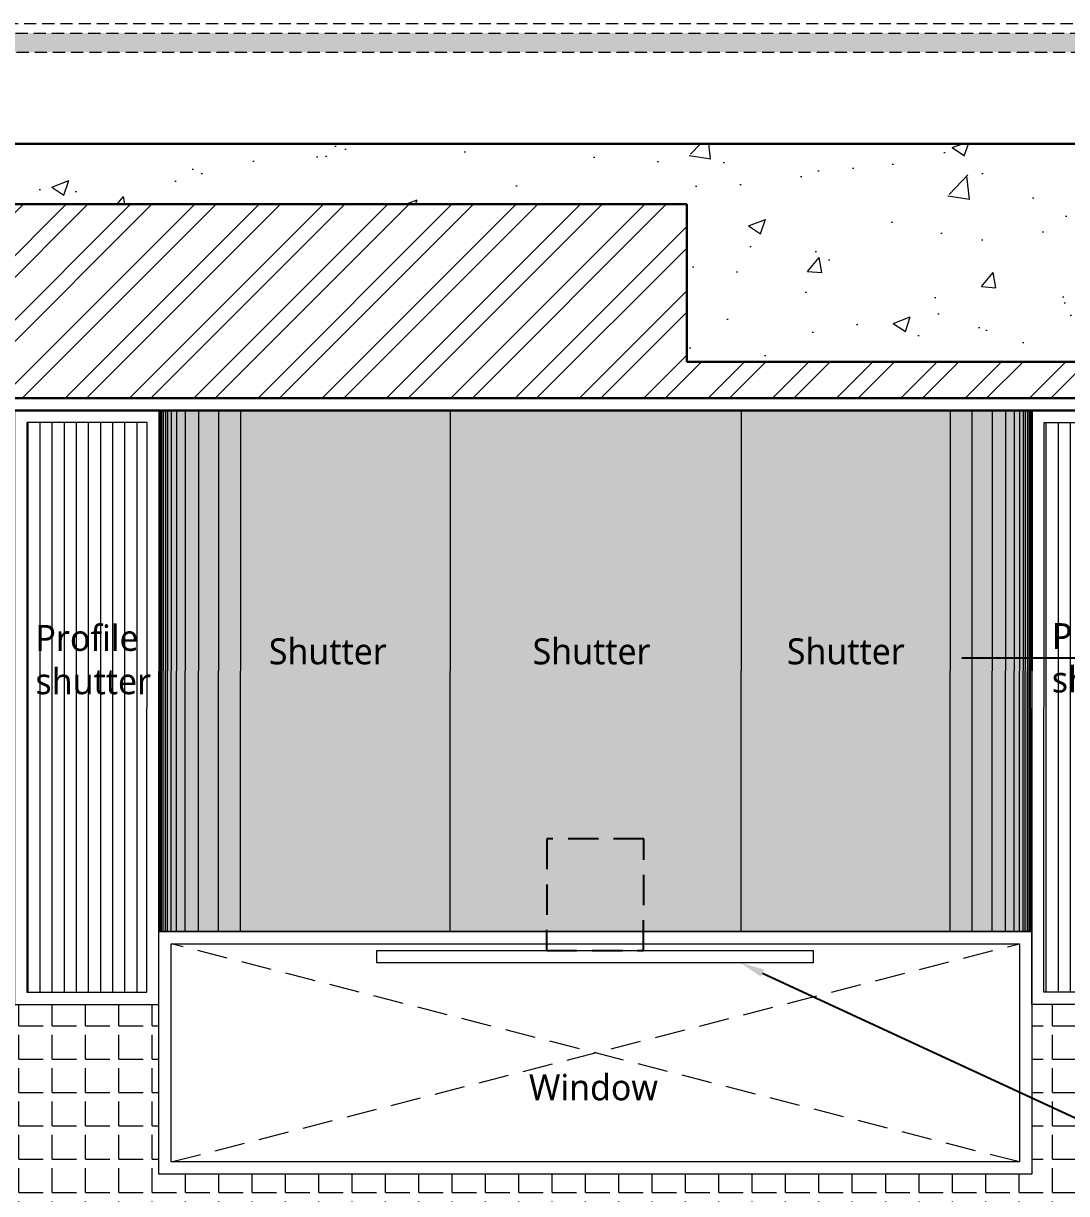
# Model space of a CAD drawing. Header units: millimetres. Extents: x 56222 to 3066687, y -650199 to -121287.
# Drawn here: x 140423.6 to 140509.6, y -184175.8 to -184079.3 of the extents above; entities that cross this region are included whole.
import ezdxf
from ezdxf import colors
from ezdxf.entities.mleader import LeaderData, LeaderLine
from ezdxf.math import Vec2, Vec3

# ---------------------------------------------------------------- set-up
doc = ezdxf.new("R2010")
doc.units = ezdxf.units.MM
doc.header["$MEASUREMENT"] = 0
doc.linetypes.add('DASHED2', pattern=[0.375, 0.25, -0.125])
doc.linetypes.add('DASHEDX2', pattern=[1.5, 1, -0.5])
for name, color, linetype, lineweight in [('Dimension', 10, 'DASHEDX2', 20), ('ELEVATION', 250, 'Continuous', 9), ('FURNITURE', 32, 'Continuous', 9), ('FURNITURE-1', 252, 'Continuous', 13), ('Labelling', 1, 'Continuous', 25), ('SECTION ( SLAB PLine )', 104, 'Continuous', 30), ('Text', 7, 'Continuous', 15)]:
    doc.layers.add(name, color=color, linetype=linetype, lineweight=lineweight)
doc.layers.add('str coll', color=6, linetype='Continuous')
doc.styles.get("Standard").update_dxf_attribs({"font": 'arial.ttf', "height": 6})
doc.styles.add('style4', font='ARIALN.TTF')

msp = doc.modelspace()

# ---------------------------------------------------------------- hatches: boundary and pattern name
at = {"layer": 'Dimension', "true_color": 0xd39e00}
h = msp.add_hatch(color=42, dxfattribs=at)
h.paths.add_polyline_path([(140380.945, -184080.113), (140380.945, -184239.237), (140607.013, -184239.237), (140607.013, -184080.113)])
h.paths.add_polyline_path([(140382.531, -184081.7), (140605.427, -184081.7), (140605.427, -184237.651), (140382.531, -184237.651)], flags=16)
at = {"layer": 'FURNITURE', "lineweight": 30, "true_color": 0xc8a668, "transparency": 33554559}
h = msp.add_hatch(color=43, dxfattribs=at)
h.dxf.hatch_style = 1
h.paths.add_polyline_path([(140482.797, -184111.242), (140458.797, -184111.242), (140458.771, -184154.242), (140482.771, -184154.242)])
h.paths.add_polyline_path([(140500.072, -184111.242), (140482.797, -184111.242), (140482.771, -184154.242), (140500.046, -184154.242)])
h.paths.add_polyline_path([(140458.797, -184111.242), (140441.522, -184111.242), (140441.496, -184154.242), (140458.771, -184154.242)])
h.paths.add_polyline_path([(140441.522, -184111.242), (140439.723, -184111.242), (140439.697, -184154.242), (140441.496, -184154.242)])
h.paths.add_polyline_path([(140439.723, -184111.242), (140438.051, -184111.242), (140438.025, -184154.242), (140439.697, -184154.242)])
h.paths.add_polyline_path([(140438.051, -184111.242), (140436.965, -184111.242), (140436.939, -184154.242), (140438.025, -184154.242)])
h.paths.add_polyline_path([(140436.965, -184111.242), (140436.255, -184111.242), (140436.229, -184154.242), (140436.939, -184154.242)])
h.paths.add_polyline_path([(140436.255, -184111.242), (140435.802, -184111.242), (140435.775, -184154.242), (140436.229, -184154.242)])
h.paths.add_polyline_path([(140435.802, -184111.242), (140435.51, -184111.242), (140435.484, -184154.242), (140435.775, -184154.242)])
h.paths.add_polyline_path([(140435.51, -184111.242), (140435.336, -184111.242), (140435.31, -184154.242), (140435.484, -184154.242)])
h.paths.add_polyline_path([(140435.336, -184111.242), (140435.14, -184111.242), (140435.114, -184154.242), (140435.31, -184154.242)])
h.paths.add_polyline_path([(140435.14, -184111.242), (140435.008, -184111.242), (140434.982, -184154.242), (140435.114, -184154.242)])
h.paths.add_polyline_path([(140435.008, -184111.242), (140434.905, -184111.242), (140434.878, -184154.242), (140434.982, -184154.242)])
h.paths.add_polyline_path([(140434.905, -184111.242), (140434.797, -184111.242), (140434.788, -184124.075), (140434.788, -184124.075), (140434.788, -184123.075), (140434.788, -184123.075), (140434.788, -184124.075), (140434.788, -184124.075), (140434.788, -184123.075), (140434.788, -184123.075), (140434.788, -184124.075), (140434.779, -184139.408), (140434.779, -184139.408), (140434.779, -184138.408), (140434.779, -184138.408), (140434.779, -184139.408), (140434.779, -184139.408), (140434.78, -184138.408), (140434.779, -184138.408), (140434.779, -184139.408), (140434.771, -184154.242), (140434.878, -184154.242)])
h.paths.add_polyline_path([(140501.87, -184111.242), (140500.072, -184111.242), (140500.046, -184154.242), (140501.844, -184154.242)])
h.paths.add_polyline_path([(140503.543, -184111.242), (140501.87, -184111.242), (140501.844, -184154.242), (140503.517, -184154.242)])
h.paths.add_polyline_path([(140504.629, -184111.242), (140503.543, -184111.242), (140503.517, -184154.242), (140504.602, -184154.242)])
h.paths.add_polyline_path([(140505.339, -184111.242), (140504.629, -184111.242), (140504.602, -184154.242), (140505.313, -184154.242)])
h.paths.add_polyline_path([(140505.792, -184111.242), (140505.339, -184111.242), (140505.313, -184154.242), (140505.766, -184154.242)])
h.paths.add_polyline_path([(140506.084, -184111.242), (140505.792, -184111.242), (140505.766, -184154.242), (140506.058, -184154.242)])
h.paths.add_polyline_path([(140506.454, -184111.242), (140506.257, -184111.242), (140506.231, -184154.242), (140506.427, -184154.242)])
h.paths.add_polyline_path([(140506.257, -184111.242), (140506.084, -184111.242), (140506.058, -184154.242), (140506.231, -184154.242)])
h.paths.add_polyline_path([(140506.585, -184111.242), (140506.454, -184111.242), (140506.427, -184154.242), (140506.559, -184154.242)])
h.paths.add_polyline_path([(140506.689, -184111.242), (140506.585, -184111.242), (140506.559, -184154.242), (140506.663, -184154.242)])
h.paths.add_polyline_path([(140506.771, -184111.242), (140506.689, -184111.242), (140506.663, -184154.242), (140506.771, -184154.242), (140506.779, -184139.408), (140506.771, -184139.408)])
at = {"layer": 'FURNITURE', "lineweight": 18, "transparency": 33554600}
h = msp.add_hatch(dxfattribs=at)
h.set_pattern_fill('ANSI31', color=9, scale=8, angle=45)
h.set_pattern_definition([(90, (-11.0299, 0), (-1, 0), [])])
h.paths.add_polyline_path([(140433.796, -184112.242), (140423.866, -184112.242), (140423.866, -184159.242), (140433.771, -184159.242)])
h.paths.add_polyline_path([(140517.728, -184112.242), (140507.796, -184112.242), (140507.785, -184131.651), (140517.728, -184131.651)])
h.paths.add_polyline_path([(140517.728, -184131.651), (140507.785, -184131.651), (140507.771, -184159.242), (140517.728, -184159.242)])
at = {"layer": 'FURNITURE', "lineweight": 18, "true_color": 0xc7c8ca, "transparency": 33554687}
h = msp.add_hatch(dxfattribs=at)
h.set_pattern_fill('ANGLE', color=9, scale=10)
h.set_pattern_definition([(0, (-11.03, 0), (0, 2.75), [2, -0.75]), (90, (-11.03, 0), (-2.75, 2e-16), [2, -0.75])])
h.paths.add_polyline_path([(140535.271, -184169.611), (140510.357, -184169.611), (140506.771, -184167.909), (140506.771, -184174.242), (140434.771, -184174.242), (140434.771, -184160.242), (140422.866, -184160.242), (140416.771, -184160.242), (140416.771, -184185.508), (140446.771, -184185.48), (140446.771, -184185.48), (140487.27, -184185.507), (140508.985, -184185.553), (140535.27, -184186.237)])
h.paths.add_polyline_path([(140535.271, -184160.242), (140529.271, -184160.242), (140529.271, -184169.611), (140535.271, -184169.611)])
h.paths.add_polyline_path([(140529.271, -184160.242), (140518.728, -184160.242), (140506.771, -184160.242), (140506.771, -184167.909), (140510.357, -184169.611), (140529.271, -184169.611)], flags=17)
h.paths.add_polyline_path([(140416.771, -184160.242), (140406.271, -184160.242), (140406.271, -184185.492), (140416.771, -184185.492)])
at = {"layer": 'FURNITURE-1', "lineweight": 18, "true_color": 0xc7c8ca}
h = msp.add_hatch(dxfattribs=at)
h.set_pattern_fill('AR-CONC', color=9, scale=2)
h.set_pattern_definition([(50, (1918.578, -3), (14.34520365, -1.2550427), [1.5, -16.5]), (355, (1918.578, -3), (-2.7750267, 15.0438427), [1.2, -13.2]), (100.4514445, (1919.774, -3.105), (11.5701769, 13.7887998), [1.2748038, -14.0228422]), (46.1842, (1918.578, 1), (21.3448266, -3.3103856), [2.25, -24.75]), (96.635635, (1920.357, 0.724), (18.693239, 19.482372), [1.9122068, -21.0342752]), (351.184164, (1918.578, 1), (18.693239, 19.482372), [1.8, -19.8]), (21, (1920.578, -1e-10), (11.93814104, -8.0523778), [1.5, -16.5]), (326, (1920.578, -1e-10), (4.8663066, 14.5030009), [1.2, -13.2]), (71.451445, (1921.573, -0.671), (16.8044475, 6.45062306), [1.2748038, -14.0228422]), (37.5, (1918.578, -3), (0.24319711, 6.65787708), [0, -13.04, 0, -13.4, 0, -13.25]), (7.5, (1918.578, -3), (5.26139075, 7.88823424), [0, -7.64, 0, -12.74, 0, -5.05]), (327.5, (1914.118, -3), (10.67644872, -0.45109743), [0, -5, 0, -15.6, 0, -20.7]), (317.5, (1912.118, -3), (11.6637234, 2.00209965), [0, -6.5, 0, -10.36, 0, -14.7])])
h.paths.add_polyline_path([(140535.271, -184094.242), (140547.79, -184094.242), (140547.79, -184089.242), (140390.968, -184089.242), (140390.968, -184094.242), (140397.323, -184094.242), (140397.323, -184107.242), (140406.323, -184107.242), (140406.323, -184094.242), (140478.323, -184094.242), (140478.323, -184107.242), (140535.271, -184107.242)])
at = {"layer": 'FURNITURE-1', "lineweight": 18, "transparency": 33554572}
h = msp.add_hatch(dxfattribs=at)
h.set_pattern_fill('ANSI32', color=6, scale=10)
h.set_pattern_definition([(45, (1918.578, -3), (-2.65165043, 2.65165043), []), (45, (1920.346, -3), (-2.65165043, 2.65165043), [])])
h.paths.add_polyline_path([(140529.271, -184107.242), (140478.323, -184107.242), (140478.323, -184094.242), (140416.771, -184094.242), (140416.771, -184110.242), (140529.271, -184110.242)])
h.paths.add_polyline_path([(140535.271, -184107.242), (140529.271, -184107.242), (140529.271, -184110.242), (140535.271, -184110.242)])
h.paths.add_polyline_path([(140416.771, -184094.242), (140406.323, -184094.242), (140406.323, -184107.242), (140406.32, -184110.242), (140416.771, -184110.242)])

# ---------------------------------------------------------------- linework, layer by layer
at = {"layer": 'Dimension', "color": 42, "true_color": 0xd39e00, "elevation": 0.119}
for points in [[(140380.151, -184079.32), (140607.807, -184079.32), (140607.807, -184240.031), (140380.151, -184240.031)], [(140380.945, -184080.113), (140607.013, -184080.113), (140607.013, -184239.237), (140380.945, -184239.237)], [(140382.531, -184081.7), (140605.427, -184081.7), (140605.427, -184237.651), (140382.531, -184237.651)]]:
    msp.add_lwpolyline(points, close=True, dxfattribs=at)
at = {"layer": 'ELEVATION', "lineweight": 0}
for points in [[(140434.771, -184154.242), (140506.771, -184154.242), (140506.771, -184174.242), (140434.771, -184174.242)], [(140435.771, -184155.242), (140505.771, -184155.242), (140505.771, -184173.242), (140435.771, -184173.242)]]:
    msp.add_lwpolyline(points, close=True, dxfattribs=at)
at = {"layer": 'FURNITURE', "lineweight": 0}
for p, q in [((140434.771, -184154.242), (140434.797, -184111.242)), ((140434.797, -184111.242), (140506.797, -184111.242)), ((140434.878, -184154.242), (140434.905, -184111.242)), ((140434.982, -184154.242), (140435.008, -184111.242)), ((140435.114, -184154.242), (140435.14, -184111.242)), ((140435.31, -184154.242), (140435.336, -184111.242)), ((140435.484, -184154.242), (140435.51, -184111.242)), ((140435.775, -184154.242), (140435.802, -184111.242)), ((140436.229, -184154.242), (140436.255, -184111.242)), ((140436.939, -184154.242), (140436.965, -184111.242)), ((140438.025, -184154.242), (140438.051, -184111.242)), ((140439.697, -184154.242), (140439.723, -184111.242)), ((140441.496, -184154.242), (140441.522, -184111.242)), ((140458.797, -184111.242), (140458.771, -184154.242)), ((140482.797, -184111.242), (140482.771, -184154.242)), ((140500.046, -184154.242), (140500.072, -184111.242)), ((140501.844, -184154.242), (140501.87, -184111.242)), ((140503.517, -184154.242), (140503.543, -184111.242)), ((140504.602, -184154.242), (140504.629, -184111.242)), ((140505.313, -184154.242), (140505.339, -184111.242)), ((140505.766, -184154.242), (140505.792, -184111.242)), ((140506.058, -184154.242), (140506.084, -184111.242)), ((140506.231, -184154.242), (140506.257, -184111.242)), ((140506.427, -184154.242), (140506.454, -184111.242)), ((140506.559, -184154.242), (140506.585, -184111.242)), ((140506.663, -184154.242), (140506.689, -184111.242)), ((140506.797, -184111.242), (140506.771, -184154.242)), ((140506.771, -184154.242), (140434.771, -184154.242))]:
    msp.add_line(p, q, dxfattribs=at)
for points in [[(140434.797, -184111.242), (140422.866, -184111.242), (140422.866, -184160.242), (140434.771, -184160.242)], [(140506.797, -184111.242), (140518.728, -184111.242), (140518.728, -184160.242), (140506.771, -184160.242)], [(140433.796, -184112.242), (140423.866, -184112.242), (140423.866, -184159.242), (140433.771, -184159.242)], [(140507.796, -184112.242), (140517.728, -184112.242), (140517.728, -184159.242), (140507.771, -184159.242)]]:
    msp.add_lwpolyline(points, close=True, dxfattribs=at)
at = {"layer": 'FURNITURE', "color": 18, "linetype": 'DASHED2', "lineweight": 25, "ltscale": 10, "true_color": 0x000000}
msp.add_lwpolyline([(140466.751, -184155.805), (140474.751, -184155.805), (140474.771, -184146.594), (140466.771, -184146.594)], close=True, dxfattribs=at)
at = {"layer": 'FURNITURE'}
msp.add_lwpolyline([(140452.751, -184155.805), (140488.751, -184155.805), (140488.751, -184156.82), (140452.751, -184156.82)], close=True, dxfattribs=at)
at = {"layer": 'Labelling', "color": 9, "linetype": 'DASHED2', "lineweight": 0, "ltscale": 10, "true_color": 0xc7c8ca}
for p, q in [((140435.771, -184173.242), (140505.771, -184155.242)), ((140505.771, -184173.242), (140435.771, -184155.242))]:
    msp.add_line(p, q, dxfattribs=at)
at = {"layer": 'SECTION ( SLAB PLine )', "color": 1}
for p, q in [((140547.79, -184089.242), (140390.968, -184089.242)), ((140478.323, -184094.242), (140406.271, -184094.242))]:
    msp.add_line(p, q, dxfattribs=at)
for points in [[(140535.323, -184094.242), (140535.323, -184107.242), (140478.323, -184107.242)], [(140478.323, -184094.242), (140478.323, -184107.242)]]:
    msp.add_lwpolyline(points, dxfattribs=at)
at = {"layer": 'str coll', "lineweight": 30}
for p, q in [((140535.323, -184110.242), (140404.32, -184110.242)), ((140535.323, -184111.242), (140404.319, -184111.242))]:
    msp.add_line(p, q, dxfattribs=at)

# ---------------------------------------------------------------- texts
at = {"layer": 'Text', "ltscale": 20, "char_height": 2.14365, "width": 39.27782, "attachment_point": 1}
for s, insert in [('{\\fMalgun Gothic|b0|i0|c0|p34;\\C1;Profile \\Pshutter}', (140424.587, -184128.938)), ('{\\fMalgun Gothic|b0|i0|c0|p34;\\C1;Profile \\Pshutter}', (140508.431, -184128.794)), ('{\\fMalgun Gothic|b0|i0|c0|p34;\\C1;Shutter}', (140443.842, -184130.044)), ('{\\fMalgun Gothic|b0|i0|c0|p34;\\C1;Shutter}', (140465.6, -184130.044)), ('{\\fMalgun Gothic|b0|i0|c0|p34;\\C1;Shutter}', (140486.571, -184130.044)), ('{\\fMalgun Gothic|b0|i0|c0|p34;\\C1;Window}', (140465.296, -184166.01))]:
    msp.add_mtext(s, dxfattribs=dict(at, insert=insert))

# ---------------------------------------------------------------- leaders
at = {"layer": 'Text', "color": 1, "lineweight": 0, "ltscale": 20}
ml = msp.add_multileader_mtext('Standard', dxfattribs=at)
ml.set_content('Acrylic/veneer/ \\PPU_shutter\\Pfinished', color=1, style='style4')
ml.set_leader_properties()
ml.build(insert=Vec2(0, 0))
ml.multileader.update_dxf_attribs({"dogleg_length": 2.025, "arrow_head_size": 2})
ctx = ml.context
ctx.base_point, ctx.char_height, ctx.arrow_head_size, ctx.landing_gap_size, ctx.plane_origin = Vec3(140549.956, -184131.651), 3, 2, 0.4, Vec3(140482.921, -184131.651)
notes = []
notes.append((ctx, [(0, (1, 1, 0), (140547.932, -184131.651), (1, 0), 2.025, [(0, [(140498.994, -184131.651)], 0, [])])]))
ctx.mtext.insert = Vec3(140550.356, -184130.127)
ml = msp.add_multileader_mtext('Standard', dxfattribs=at)
ml.set_content('Chimney', color=1, style='style4')
ml.set_leader_properties()
ml.build(insert=Vec2(0, 0))
ml.multileader.update_dxf_attribs({"dogleg_length": 2.025, "arrow_head_size": 2})
ctx = ml.context
ctx.base_point, ctx.char_height, ctx.arrow_head_size, ctx.landing_gap_size, ctx.plane_origin = Vec3(140548.647, -184169.611), 3, 2, 0.4, Vec3(140481.991, -184164.115)
notes.append((ctx, [(0, (1, 1, 0), (140510.357, -184169.611), (1, 0), 38.29, [(0, [(140482.751, -184156.82)], 0, [])])]))
ctx.mtext.insert = Vec3(140549.047, -184167.67)
for ctx, leaders in notes:
    for number, flags, end, landing, length, lines in leaders:
        leader = LeaderData()
        leader.index, (leader.has_last_leader_line, leader.has_dogleg_vector, leader.attachment_direction) = number, flags
        leader.last_leader_point, leader.dogleg_vector, leader.dogleg_length = Vec3(end), Vec3(landing), length
        for number, points, colour, breaks in lines:
            line = LeaderLine()
            line.index, line.vertices, line.color, line.breaks = number, Vec3.list(points), colors.encode_raw_color(colour), breaks
            leader.lines.append(line)
        ctx.leaders.append(leader)

doc.saveas('drawing.dxf')
